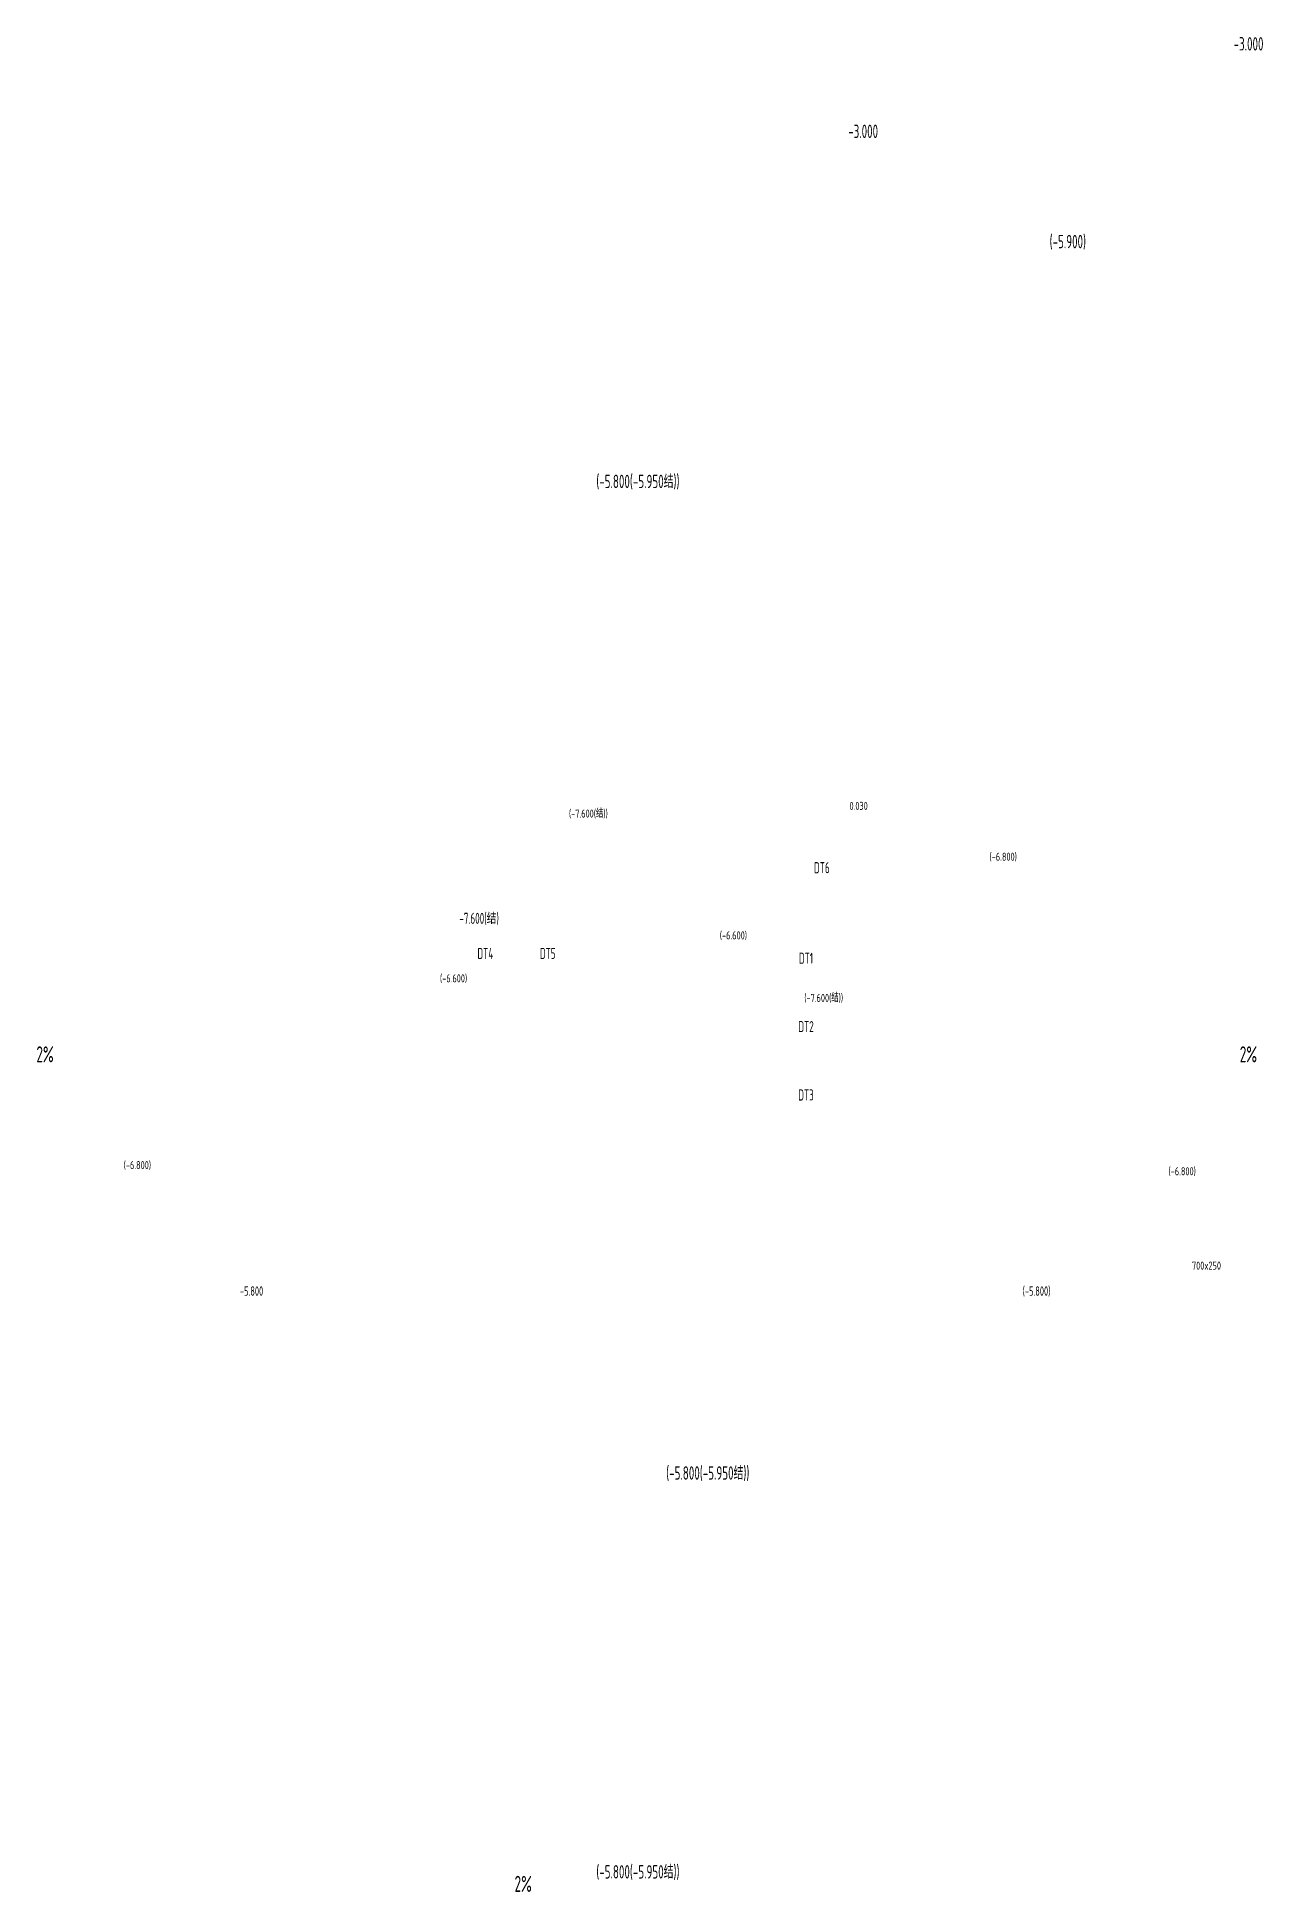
# Model space of a CAD drawing. Header units: millimetres. Extents: x 1618082 to 1961966, y -194823 to 101334.
# Drawn here: x 1916235 to 1961966, y -138988 to -69792 of the extents above.
import ezdxf
from ezdxf.enums import TextEntityAlignment as Align

# ---------------------------------------------------------------- set-up
doc = ezdxf.new("R2010")
doc.units = ezdxf.units.MM
doc.header["$LTSCALE"] = 500
doc.linetypes.add('HIDDEN', pattern=[0.375, 0.25, -0.125])
for name, color, linetype in [('Z-平面-标高', 8, 'Continuous'), ('建-文字200', 8, 'Continuous'), ('建-标注', 8, 'Continuous')]:
    doc.layers.add(name, color=color, linetype=linetype)
doc.styles.add('XD2008', font='xd-hzs.shx', dxfattribs={"width": 0.7, "bigfont": 'xd-hztxt.shx'})

msp = doc.modelspace()

# ---------------------------------------------------------------- texts
at = {"layer": 'Z-平面-标高', "style": 'XD2008', "width": 0.7}
for s, p in [('(-7.600(结))', (1936076, -98909.8)), ('0.030', (1946543.2, -98622.3)), ('(-6.800)', (1951765.8, -100519)), ('(-6.600)', (1941704.2, -103453.3)), ('(-6.600)', (1931264.5, -105055.1)), ('(-7.600(结))', (1944855.5, -105785.2)), ('(-6.800)', (1919464.9, -112023.8)), ('(-6.800)', (1958443, -112253.6))]:
    msp.add_text(s, height=300, dxfattribs=at).set_placement(p)
at = {"layer": '建-文字200', "style": 'XD2008', "width": 0.7}
for s, height, p in [('-3.000', 500, (1960873.9, -70293.5)), ('-3.000', 500, (1946495.9, -73557.5)), ('(-5.900)', 500, (1954008.6, -77670.7)), ('(-5.800(-5.950结))', 500, (1937096.9, -86618.7)), ('-7.600(结)', 413.22, (1931987, -102874.9)), ('2%', 600, (1916209.2, -108039.7)), ('2%', 600, (1961103, -108039.7)), ('-5.800', 349.65, (1923802.7, -116747.2)), ('(-5.800)', 349.65, (1953002.7, -116747.2)), ('(-5.800(-5.950结))', 500, (1939704.2, -123610.1)), ('2%', 600, (1934047.2, -138987.9)), ('(-5.800(-5.950结))', 500, (1937096.9, -138489.9))]:
    msp.add_text(s, height=height, dxfattribs=at).set_placement(p)
for s, p in [('DT6', (1945511.8, -100777.4)), ('DT4', (1932958.4, -103976.3)), ('DT5', (1935285.9, -103976.3)), ('DT1', (1944920.9, -104156.3)), ('DT2', (1944920.9, -106706.3)), ('DT3', (1944920.9, -109256.3))]:
    msp.add_text(s, height=413.22, dxfattribs=at).set_placement(p, align=Align.MIDDLE)
at = {"layer": '建-标注', "linetype": 'HIDDEN', "style": 'XD2008', "width": 0.7}
msp.add_text('700x250 ', height=300, dxfattribs=at).set_placement((1959319.2, -115774))

doc.saveas('drawing.dxf')
